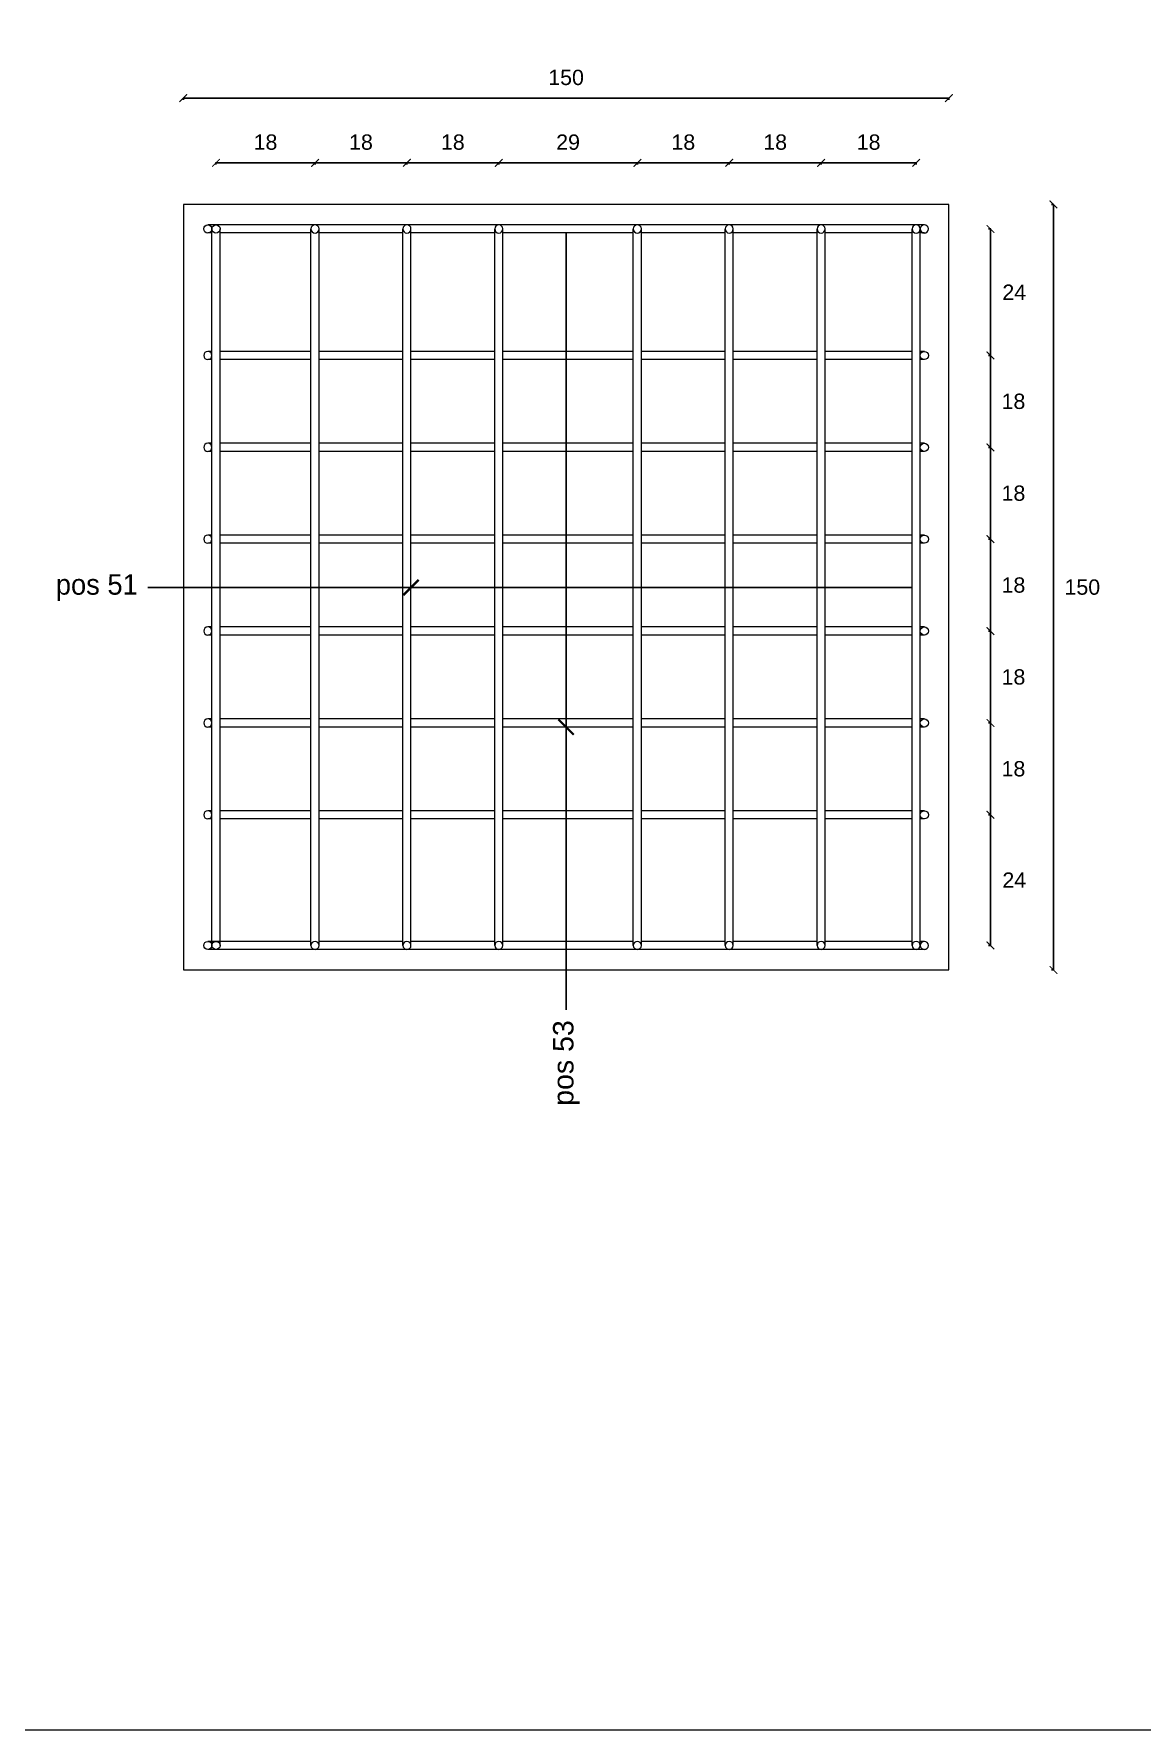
# Model space of a CAD drawing. Header units: millimetres. Extents: x 1415 to 3549, y 2194 to 4677.
# Drawn here: x 1762.135 to 1764.306, y 2331.246 to 2334.57 of the extents above; entities that cross this region are included whole.
import ezdxf
from ezdxf import colors
from ezdxf.entities.mleader import LeaderData, LeaderLine
from ezdxf.math import Vec2, Vec3

# ---------------------------------------------------------------- set-up
doc = ezdxf.new("R2010")
doc.units = ezdxf.units.MM
doc.layers.get('0').update_dxf_attribs({"plot": 0})
for name, color, linetype, lineweight in [('armature longitudinali', 5, 'Continuous', 9), ('Layer4', 7, 'Continuous', 15), ('quote', 252, 'Continuous', 5)]:
    doc.layers.add(name, color=color, linetype=linetype, lineweight=lineweight)
doc.styles.get("Standard").update_dxf_attribs({"font": 'arial.ttf'})
doc.dimstyles.new('quote c.a 1 sezione setti', dxfattribs={"dimtxt": 0.03, "dimasz": 0.015, "dimexe": 0.0005, "dimexo": 0.0015, "dimgap": 0.025, "dimtad": 2, "dimtih": 1, "dimtoh": 1, "dimdec": 0, "dimlfac": 100, "dimzin": 0, "dimdsep": 46, "dimtxsty": 'Standard', "dimblk": 'ARCHTICK', "dimcen": 0, "dimclre": 252, "dimadec": 0, "dimazin": 2, "dimtfac": 1, "dimtdec": 0, "dimtofl": 0, "dimtmove": 0, "dimatfit": 3, "dimfxl": 0.0035, "dimfxlon": 1, "dimtolj": 1, "dimtzin": 0, "dimarcsym": 0})

# ---------------------------------------------------------------- blocks, each defined once
blk = doc.blocks.new('*U159')
at = {"layer": 'armature longitudinali'}
blk.add_circle((0, 0), 0.008, dxfattribs=at)
blk = doc.blocks.new('*U160')
at = {"layer": 'Layer4', "color": 0, "linetype": 'ByBlock', "lineweight": -2, "transparency": 16777216}
blk.add_blockref('*U159', (0, 0), dxfattribs=at)
blk = doc.blocks.new('*U157')
at = {"layer": 'armature longitudinali'}
blk.add_circle((0, 0), 0.008, dxfattribs=at)
blk = doc.blocks.new('*U158')
at = {"layer": 'Layer4', "color": 0, "linetype": 'ByBlock', "lineweight": -2, "transparency": 16777216}
blk.add_blockref('*U157', (0, 0), dxfattribs=at)
blk = doc.blocks.new('*U163')
at = {"layer": 'armature longitudinali'}
blk.add_circle((0, 0), 0.008, dxfattribs=at)
blk = doc.blocks.new('*U164')
at = {"layer": 'Layer4', "color": 0, "linetype": 'ByBlock', "lineweight": -2, "transparency": 16777216}
blk.add_blockref('*U163', (0, 0), dxfattribs=at)
blk = doc.blocks.new('*U161')
at = {"layer": 'armature longitudinali'}
blk.add_circle((0, 0), 0.008, dxfattribs=at)
blk = doc.blocks.new('*U162')
at = {"layer": 'Layer4', "color": 0, "linetype": 'ByBlock', "lineweight": -2, "transparency": 16777216}
blk.add_blockref('*U161', (0, 0), dxfattribs=at)
blk = doc.blocks.new('*U165')
at = {"layer": 'armature longitudinali'}
blk.add_circle((0, 0), 0.008, dxfattribs=at)
blk = doc.blocks.new('*U166')
at = {"layer": 'Layer4', "color": 0, "linetype": 'ByBlock', "lineweight": -2, "transparency": 16777216}
for p in [(0, 0), (0.18, 0), (0.36, 0), (0.54, 0), (0.72, 0), (0.9, 0)]:
    blk.add_blockref('*U165', p, dxfattribs=at)
blk = doc.blocks.new('*U167')
at = {"layer": 'armature longitudinali'}
blk.add_circle((0, 0), 0.008, dxfattribs=at)
blk = doc.blocks.new('*U168')
at = {"layer": 'Layer4', "color": 0, "linetype": 'ByBlock', "lineweight": -2, "transparency": 16777216}
blk.add_blockref('*U167', (0, 0), dxfattribs=at)
blk = doc.blocks.new('*U169')
at = {"layer": 'armature longitudinali'}
blk.add_circle((0, 0), 0.008, dxfattribs=at)
blk = doc.blocks.new('*U170')
at = {"layer": 'Layer4', "color": 0, "linetype": 'ByBlock', "lineweight": -2, "transparency": 16777216}
blk.add_blockref('*U169', (0, 0), dxfattribs=at)
blk = doc.blocks.new('*U171')
at = {"layer": 'armature longitudinali'}
blk.add_circle((0, 0), 0.008, dxfattribs=at)
blk = doc.blocks.new('*U172')
at = {"layer": 'Layer4', "color": 0, "linetype": 'ByBlock', "lineweight": -2, "transparency": 16777216}
for p in [(0, 0), (0.18, 0), (0.36, 0), (0.54, 0), (0.72, 0), (0.9, 0)]:
    blk.add_blockref('*U171', p, dxfattribs=at)
blk = doc.blocks.new('*U173')
at = {"layer": 'armature longitudinali'}
blk.add_circle((0, 0), 0.008, dxfattribs=at)
blk = doc.blocks.new('*U174')
at = {"layer": 'Layer4', "color": 0, "linetype": 'ByBlock', "lineweight": -2, "transparency": 16777216}
blk.add_blockref('*U173', (0, 0), dxfattribs=at)
blk = doc.blocks.new('*U175')
at = {"layer": 'armature longitudinali'}
blk.add_circle((0, 0), 0.008, dxfattribs=at)
blk = doc.blocks.new('*U176')
at = {"layer": 'Layer4', "color": 0, "linetype": 'ByBlock', "lineweight": -2, "transparency": 16777216}
blk.add_blockref('*U175', (0, 0), dxfattribs=at)
blk = doc.blocks.new('_ArchTick')
at = {"color": 0, "linetype": 'ByBlock', "const_width": 0.15}
blk.add_lwpolyline([(-0.5, -0.5), (0.5, 0.5)], dxfattribs=at)
blk = doc.blocks.new('*D180')
at = {"layer": 'Defpoints', "color": 0, "transparency": 16777216}
for p in [(1762.6858, 2334.3171), (1762.4917, 2334.1876), (1762.6858, 2334.1876)]:
    blk.add_point(p, dxfattribs=at)
at = {"layer": 'quote', "color": 252, "lineweight": -2, "transparency": 16777216}
for p, q in [((1762.4917, 2334.3136), (1762.4917, 2334.3176)), ((1762.6858, 2334.3136), (1762.6858, 2334.3176))]:
    blk.add_line(p, q, dxfattribs=at)
at = {"layer": 'quote', "color": 0, "linetype": 'Continuous', "lineweight": -2, "transparency": 16777216}
blk.add_line((1762.4917, 2334.3171), (1762.6858, 2334.3171), dxfattribs=at)
at = {"layer": 'quote', "color": 0, "lineweight": -2, "transparency": 16777216, "xscale": 0.015, "yscale": 0.015, "zscale": 0.015, "rotation": 180}
blk.add_blockref('_ArchTick', (1762.4917, 2334.3171), dxfattribs=at)
at = {"layer": 'quote', "color": 0, "lineweight": -2, "transparency": 16777216, "xscale": 0.015, "yscale": 0.015, "zscale": 0.015}
blk.add_blockref('_ArchTick', (1762.6858, 2334.3171), dxfattribs=at)
at = {"layer": 'quote', "color": 0, "transparency": 16777216, "insert": (1762.5887, 2334.3575), "char_height": 0.03, "attachment_point": 5}
blk.add_mtext('\\A1;18', dxfattribs=at)
blk = doc.blocks.new('*D181')
at = {"layer": 'Defpoints', "color": 0, "transparency": 16777216}
for p in [(1762.8658, 2334.3171), (1762.6858, 2334.1876), (1762.8658, 2334.1876)]:
    blk.add_point(p, dxfattribs=at)
at = {"layer": 'quote', "color": 252, "lineweight": -2, "transparency": 16777216}
for p, q in [((1762.6858, 2334.3136), (1762.6858, 2334.3176)), ((1762.8658, 2334.3136), (1762.8658, 2334.3176))]:
    blk.add_line(p, q, dxfattribs=at)
at = {"layer": 'quote', "color": 0, "linetype": 'Continuous', "lineweight": -2, "transparency": 16777216}
blk.add_line((1762.6858, 2334.3171), (1762.8658, 2334.3171), dxfattribs=at)
at = {"layer": 'quote', "color": 0, "lineweight": -2, "transparency": 16777216, "xscale": 0.015, "yscale": 0.015, "zscale": 0.015, "rotation": 180}
blk.add_blockref('_ArchTick', (1762.6858, 2334.3171), dxfattribs=at)
at = {"layer": 'quote', "color": 0, "lineweight": -2, "transparency": 16777216, "xscale": 0.015, "yscale": 0.015, "zscale": 0.015}
blk.add_blockref('_ArchTick', (1762.8658, 2334.3171), dxfattribs=at)
at = {"layer": 'quote', "color": 0, "transparency": 16777216, "insert": (1762.7758, 2334.3575), "char_height": 0.03, "attachment_point": 5}
blk.add_mtext('\\A1;18', dxfattribs=at)
blk = doc.blocks.new('*D182')
at = {"layer": 'Defpoints', "color": 0, "transparency": 16777216}
for p in [(1763.0458, 2334.3171), (1762.8658, 2334.1876), (1763.0458, 2334.1876)]:
    blk.add_point(p, dxfattribs=at)
at = {"layer": 'quote', "color": 252, "lineweight": -2, "transparency": 16777216}
for p, q in [((1762.8658, 2334.3136), (1762.8658, 2334.3176)), ((1763.0458, 2334.3136), (1763.0458, 2334.3176))]:
    blk.add_line(p, q, dxfattribs=at)
at = {"layer": 'quote', "color": 0, "linetype": 'Continuous', "lineweight": -2, "transparency": 16777216}
blk.add_line((1762.8658, 2334.3171), (1763.0458, 2334.3171), dxfattribs=at)
at = {"layer": 'quote', "color": 0, "lineweight": -2, "transparency": 16777216, "xscale": 0.015, "yscale": 0.015, "zscale": 0.015, "rotation": 180}
blk.add_blockref('_ArchTick', (1762.8658, 2334.3171), dxfattribs=at)
at = {"layer": 'quote', "color": 0, "lineweight": -2, "transparency": 16777216, "xscale": 0.015, "yscale": 0.015, "zscale": 0.015}
blk.add_blockref('_ArchTick', (1763.0458, 2334.3171), dxfattribs=at)
at = {"layer": 'quote', "color": 0, "transparency": 16777216, "insert": (1762.9558, 2334.3575), "char_height": 0.03, "attachment_point": 5}
blk.add_mtext('\\A1;18', dxfattribs=at)
blk = doc.blocks.new('*D183')
at = {"layer": 'Defpoints', "color": 0, "transparency": 16777216}
for p in [(1763.4974, 2334.3171), (1763.3174, 2334.1876), (1763.4974, 2334.1876)]:
    blk.add_point(p, dxfattribs=at)
at = {"layer": 'quote', "color": 252, "lineweight": -2, "transparency": 16777216}
for p, q in [((1763.3174, 2334.3136), (1763.3174, 2334.3176)), ((1763.4974, 2334.3136), (1763.4974, 2334.3176))]:
    blk.add_line(p, q, dxfattribs=at)
at = {"layer": 'quote', "color": 0, "linetype": 'Continuous', "lineweight": -2, "transparency": 16777216}
blk.add_line((1763.3174, 2334.3171), (1763.4974, 2334.3171), dxfattribs=at)
at = {"layer": 'quote', "color": 0, "lineweight": -2, "transparency": 16777216, "xscale": 0.015, "yscale": 0.015, "zscale": 0.015, "rotation": 180}
blk.add_blockref('_ArchTick', (1763.3174, 2334.3171), dxfattribs=at)
at = {"layer": 'quote', "color": 0, "lineweight": -2, "transparency": 16777216, "xscale": 0.015, "yscale": 0.015, "zscale": 0.015}
blk.add_blockref('_ArchTick', (1763.4974, 2334.3171), dxfattribs=at)
at = {"layer": 'quote', "color": 0, "transparency": 16777216, "insert": (1763.4074, 2334.3575), "char_height": 0.03, "attachment_point": 5}
blk.add_mtext('\\A1;18', dxfattribs=at)
blk = doc.blocks.new('*D184')
at = {"layer": 'Defpoints', "color": 0, "transparency": 16777216}
for p in [(1763.8637, 2334.3171), (1763.6774, 2334.1876), (1763.8637, 2334.1876)]:
    blk.add_point(p, dxfattribs=at)
at = {"layer": 'quote', "color": 252, "lineweight": -2, "transparency": 16777216}
for p, q in [((1763.6774, 2334.3136), (1763.6774, 2334.3176)), ((1763.8637, 2334.3136), (1763.8637, 2334.3176))]:
    blk.add_line(p, q, dxfattribs=at)
at = {"layer": 'quote', "color": 0, "linetype": 'Continuous', "lineweight": -2, "transparency": 16777216}
blk.add_line((1763.6774, 2334.3171), (1763.8637, 2334.3171), dxfattribs=at)
at = {"layer": 'quote', "color": 0, "lineweight": -2, "transparency": 16777216, "xscale": 0.015, "yscale": 0.015, "zscale": 0.015, "rotation": 180}
blk.add_blockref('_ArchTick', (1763.6774, 2334.3171), dxfattribs=at)
at = {"layer": 'quote', "color": 0, "lineweight": -2, "transparency": 16777216, "xscale": 0.015, "yscale": 0.015, "zscale": 0.015}
blk.add_blockref('_ArchTick', (1763.8637, 2334.3171), dxfattribs=at)
at = {"layer": 'quote', "color": 0, "transparency": 16777216, "insert": (1763.7705, 2334.3575), "char_height": 0.03, "attachment_point": 5}
blk.add_mtext('\\A1;18', dxfattribs=at)
blk = doc.blocks.new('*D185')
at = {"layer": 'Defpoints', "color": 0, "transparency": 16777216}
for p in [(1763.3174, 2334.3171), (1763.0458, 2334.1876), (1763.3174, 2334.1876)]:
    blk.add_point(p, dxfattribs=at)
at = {"layer": 'quote', "color": 252, "lineweight": -2, "transparency": 16777216}
for p, q in [((1763.0458, 2334.3136), (1763.0458, 2334.3176)), ((1763.3174, 2334.3136), (1763.3174, 2334.3176))]:
    blk.add_line(p, q, dxfattribs=at)
at = {"layer": 'quote', "color": 0, "linetype": 'Continuous', "lineweight": -2, "transparency": 16777216}
blk.add_line((1763.0458, 2334.3171), (1763.3174, 2334.3171), dxfattribs=at)
at = {"layer": 'quote', "color": 0, "lineweight": -2, "transparency": 16777216, "xscale": 0.015, "yscale": 0.015, "zscale": 0.015, "rotation": 180}
blk.add_blockref('_ArchTick', (1763.0458, 2334.3171), dxfattribs=at)
at = {"layer": 'quote', "color": 0, "lineweight": -2, "transparency": 16777216, "xscale": 0.015, "yscale": 0.015, "zscale": 0.015}
blk.add_blockref('_ArchTick', (1763.3174, 2334.3171), dxfattribs=at)
at = {"layer": 'quote', "color": 0, "transparency": 16777216, "insert": (1763.1816, 2334.3575), "char_height": 0.03, "attachment_point": 5}
blk.add_mtext('\\A1;29', dxfattribs=at)
blk = doc.blocks.new('*D186')
at = {"layer": 'Defpoints', "color": 0, "transparency": 16777216}
for p in [(1763.6774, 2334.3171), (1763.4974, 2334.1876), (1763.6774, 2334.1876)]:
    blk.add_point(p, dxfattribs=at)
at = {"layer": 'quote', "color": 252, "lineweight": -2, "transparency": 16777216}
for p, q in [((1763.4974, 2334.3136), (1763.4974, 2334.3176)), ((1763.6774, 2334.3136), (1763.6774, 2334.3176))]:
    blk.add_line(p, q, dxfattribs=at)
at = {"layer": 'quote', "color": 0, "linetype": 'Continuous', "lineweight": -2, "transparency": 16777216}
blk.add_line((1763.4974, 2334.3171), (1763.6774, 2334.3171), dxfattribs=at)
at = {"layer": 'quote', "color": 0, "lineweight": -2, "transparency": 16777216, "xscale": 0.015, "yscale": 0.015, "zscale": 0.015, "rotation": 180}
blk.add_blockref('_ArchTick', (1763.4974, 2334.3171), dxfattribs=at)
at = {"layer": 'quote', "color": 0, "lineweight": -2, "transparency": 16777216, "xscale": 0.015, "yscale": 0.015, "zscale": 0.015}
blk.add_blockref('_ArchTick', (1763.6774, 2334.3171), dxfattribs=at)
at = {"layer": 'quote', "color": 0, "transparency": 16777216, "insert": (1763.5874, 2334.3575), "char_height": 0.03, "attachment_point": 5}
blk.add_mtext('\\A1;18', dxfattribs=at)
blk = doc.blocks.new('*D194')
at = {"layer": 'Defpoints', "color": 0, "transparency": 16777216}
for p in [(1763.9277, 2334.2356), (1763.9277, 2332.7356), (1764.1327, 2332.7356)]:
    blk.add_point(p, dxfattribs=at)
at = {"layer": 'quote', "color": 252, "lineweight": -2, "transparency": 16777216}
for p, q in [((1764.1292, 2334.2356), (1764.1332, 2334.2356)), ((1764.1292, 2332.7356), (1764.1332, 2332.7356))]:
    blk.add_line(p, q, dxfattribs=at)
at = {"layer": 'quote', "color": 0, "linetype": 'Continuous', "lineweight": -2, "transparency": 16777216}
blk.add_line((1764.1327, 2334.2356), (1764.1327, 2332.7356), dxfattribs=at)
at = {"layer": 'quote', "color": 0, "lineweight": -2, "transparency": 16777216, "xscale": 0.015, "yscale": 0.015, "zscale": 0.015}
for p, rotation in [((1764.1327, 2334.2356), 90), ((1764.1327, 2332.7356), 270)]:
    blk.add_blockref('_ArchTick', p, dxfattribs=dict(at, rotation=rotation))
at = {"layer": 'quote', "color": 0, "transparency": 16777216, "insert": (1764.1893, 2333.4856), "char_height": 0.03, "attachment_point": 5}
blk.add_mtext('\\A1;150', dxfattribs=at)
blk = doc.blocks.new('*D195')
at = {"layer": 'Defpoints', "color": 0, "transparency": 16777216}
for p in [(1763.9277, 2334.444), (1762.4277, 2332.7356), (1763.9277, 2332.7356)]:
    blk.add_point(p, dxfattribs=at)
at = {"layer": 'quote', "color": 252, "lineweight": -2, "transparency": 16777216}
for p, q in [((1762.4277, 2334.4405), (1762.4277, 2334.4445)), ((1763.9277, 2334.4405), (1763.9277, 2334.4445))]:
    blk.add_line(p, q, dxfattribs=at)
at = {"layer": 'quote', "color": 0, "linetype": 'Continuous', "lineweight": -2, "transparency": 16777216}
blk.add_line((1762.4277, 2334.444), (1763.9277, 2334.444), dxfattribs=at)
at = {"layer": 'quote', "color": 0, "lineweight": -2, "transparency": 16777216, "xscale": 0.015, "yscale": 0.015, "zscale": 0.015, "rotation": 180}
blk.add_blockref('_ArchTick', (1762.4277, 2334.444), dxfattribs=at)
at = {"layer": 'quote', "color": 0, "lineweight": -2, "transparency": 16777216, "xscale": 0.015, "yscale": 0.015, "zscale": 0.015}
blk.add_blockref('_ArchTick', (1763.9277, 2334.444), dxfattribs=at)
at = {"layer": 'quote', "color": 0, "transparency": 16777216, "insert": (1763.1777, 2334.4843), "char_height": 0.03, "attachment_point": 5}
blk.add_mtext('\\A1;150', dxfattribs=at)
blk = doc.blocks.new('*U1028')
at = {"layer": 'armature longitudinali'}
blk.add_circle((0, 0), 0.008, dxfattribs=at)
blk = doc.blocks.new('*U1029')
at = {"layer": 'Layer4', "color": 0, "linetype": 'ByBlock', "lineweight": -2, "transparency": 16777216}
blk.add_blockref('*U1028', (0, 0), dxfattribs=at)
blk = doc.blocks.new('*U1030')
at = {"layer": 'armature longitudinali'}
blk.add_circle((0, 0), 0.008, dxfattribs=at)
blk = doc.blocks.new('*U1031')
at = {"layer": 'Layer4', "color": 0, "linetype": 'ByBlock', "lineweight": -2, "transparency": 16777216}
blk.add_blockref('*U1030', (0, 0), dxfattribs=at)
blk = doc.blocks.new('*U1032')
at = {"layer": 'armature longitudinali'}
blk.add_circle((0, 0), 0.008, dxfattribs=at)
blk = doc.blocks.new('*U1033')
at = {"layer": 'Layer4', "color": 0, "linetype": 'ByBlock', "lineweight": -2, "transparency": 16777216}
blk.add_blockref('*U1032', (0, 0), dxfattribs=at)
blk = doc.blocks.new('*U1034')
at = {"layer": 'armature longitudinali'}
blk.add_circle((0, 0), 0.008, dxfattribs=at)
blk = doc.blocks.new('*U1035')
at = {"layer": 'Layer4', "color": 0, "linetype": 'ByBlock', "lineweight": -2, "transparency": 16777216}
blk.add_blockref('*U1034', (0, 0), dxfattribs=at)
blk = doc.blocks.new('*U1036')
at = {"layer": 'armature longitudinali'}
blk.add_circle((0, 0), 0.008, dxfattribs=at)
blk = doc.blocks.new('*U1037')
at = {"layer": 'Layer4', "color": 0, "linetype": 'ByBlock', "lineweight": -2, "transparency": 16777216}
blk.add_blockref('*U1036', (0, 0), dxfattribs=at)
blk = doc.blocks.new('*U1038')
at = {"layer": 'armature longitudinali'}
blk.add_circle((0, 0), 0.008, dxfattribs=at)
blk = doc.blocks.new('*U1039')
at = {"layer": 'Layer4', "color": 0, "linetype": 'ByBlock', "lineweight": -2, "transparency": 16777216}
blk.add_blockref('*U1038', (0, 0), dxfattribs=at)
blk = doc.blocks.new('*U1042')
at = {"layer": 'armature longitudinali'}
blk.add_circle((0, 0), 0.008, dxfattribs=at)
blk = doc.blocks.new('*U1043')
at = {"layer": 'Layer4', "color": 0, "linetype": 'ByBlock', "lineweight": -2, "transparency": 16777216}
blk.add_blockref('*U1042', (0, 0), dxfattribs=at)
blk = doc.blocks.new('*U1040')
at = {"layer": 'armature longitudinali'}
blk.add_circle((0, 0), 0.008, dxfattribs=at)
blk = doc.blocks.new('*U1041')
at = {"layer": 'Layer4', "color": 0, "linetype": 'ByBlock', "lineweight": -2, "transparency": 16777216}
blk.add_blockref('*U1040', (0, 0), dxfattribs=at)
blk = doc.blocks.new('*U1054')
at = {"layer": 'armature longitudinali'}
blk.add_circle((0, 0), 0.008, dxfattribs=at)
blk = doc.blocks.new('*U1055')
at = {"layer": 'Layer4', "color": 0, "linetype": 'ByBlock', "lineweight": -2, "transparency": 16777216}
blk.add_blockref('*U1054', (0, 0), dxfattribs=at)
blk = doc.blocks.new('*U1044')
at = {"layer": 'armature longitudinali'}
blk.add_circle((0, 0), 0.008, dxfattribs=at)
blk = doc.blocks.new('*U1045')
at = {"layer": 'Layer4', "color": 0, "linetype": 'ByBlock', "lineweight": -2, "transparency": 16777216}
blk.add_blockref('*U1044', (0, 0), dxfattribs=at)
blk = doc.blocks.new('*U1046')
at = {"layer": 'armature longitudinali'}
blk.add_circle((0, 0), 0.008, dxfattribs=at)
blk = doc.blocks.new('*U1047')
at = {"layer": 'Layer4', "color": 0, "linetype": 'ByBlock', "lineweight": -2, "transparency": 16777216}
blk.add_blockref('*U1046', (0, 0), dxfattribs=at)
blk = doc.blocks.new('*U1048')
at = {"layer": 'armature longitudinali'}
blk.add_circle((0, 0), 0.008, dxfattribs=at)
blk = doc.blocks.new('*U1049')
at = {"layer": 'Layer4', "color": 0, "linetype": 'ByBlock', "lineweight": -2, "transparency": 16777216}
blk.add_blockref('*U1048', (0, 0), dxfattribs=at)
blk = doc.blocks.new('*U1050')
at = {"layer": 'armature longitudinali'}
blk.add_circle((0, 0), 0.008, dxfattribs=at)
blk = doc.blocks.new('*U1051')
at = {"layer": 'Layer4', "color": 0, "linetype": 'ByBlock', "lineweight": -2, "transparency": 16777216}
blk.add_blockref('*U1050', (0, 0), dxfattribs=at)
blk = doc.blocks.new('*U1052')
at = {"layer": 'armature longitudinali'}
blk.add_circle((0, 0), 0.008, dxfattribs=at)
blk = doc.blocks.new('*U1053')
at = {"layer": 'Layer4', "color": 0, "linetype": 'ByBlock', "lineweight": -2, "transparency": 16777216}
blk.add_blockref('*U1052', (0, 0), dxfattribs=at)
blk = doc.blocks.new('*D1324')
at = {"layer": 'Defpoints', "color": 0, "transparency": 16777216}
for p in [(1763.8797, 2333.0396), (1764.0092, 2333.0396), (1763.8797, 2332.7836)]:
    blk.add_point(p, dxfattribs=at)
at = {"layer": 'quote', "color": 252, "lineweight": -2, "transparency": 16777216}
for p, q in [((1764.0057, 2333.0396), (1764.0097, 2333.0396)), ((1764.0057, 2332.7836), (1764.0097, 2332.7836))]:
    blk.add_line(p, q, dxfattribs=at)
at = {"layer": 'quote', "color": 0, "linetype": 'Continuous', "lineweight": -2, "transparency": 16777216}
blk.add_line((1764.0092, 2332.7836), (1764.0092, 2333.0396), dxfattribs=at)
at = {"layer": 'quote', "color": 0, "lineweight": -2, "transparency": 16777216, "xscale": 0.015, "yscale": 0.015, "zscale": 0.015}
for p, rotation in [((1764.0092, 2333.0396), 90.00015278616551), ((1764.0092, 2332.7836), 270.0001527861655)]:
    blk.add_blockref('_ArchTick', p, dxfattribs=dict(at, rotation=rotation))
at = {"layer": 'quote', "color": 0, "transparency": 16777216, "insert": (1764.0559, 2332.9116), "char_height": 0.03, "attachment_point": 5}
blk.add_mtext('\\A1;24', dxfattribs=at)
blk = doc.blocks.new('*D1325')
at = {"layer": 'Defpoints', "color": 0, "transparency": 16777216}
for p in [(1763.8797, 2333.2196), (1764.0092, 2333.2196), (1763.8797, 2333.0396)]:
    blk.add_point(p, dxfattribs=at)
at = {"layer": 'quote', "color": 252, "lineweight": -2, "transparency": 16777216}
for p, q in [((1764.0057, 2333.2196), (1764.0097, 2333.2196)), ((1764.0057, 2333.0396), (1764.0097, 2333.0396))]:
    blk.add_line(p, q, dxfattribs=at)
at = {"layer": 'quote', "color": 0, "linetype": 'Continuous', "lineweight": -2, "transparency": 16777216}
blk.add_line((1764.0092, 2333.0396), (1764.0092, 2333.2196), dxfattribs=at)
at = {"layer": 'quote', "color": 0, "lineweight": -2, "transparency": 16777216, "xscale": 0.015, "yscale": 0.015, "zscale": 0.015}
for p, rotation in [((1764.0092, 2333.2196), 90.00015278616551), ((1764.0092, 2333.0396), 270.0001527861655)]:
    blk.add_blockref('_ArchTick', p, dxfattribs=dict(at, rotation=rotation))
at = {"layer": 'quote', "color": 0, "transparency": 16777216, "insert": (1764.0543, 2333.1296), "char_height": 0.03, "attachment_point": 5}
blk.add_mtext('\\A1;18', dxfattribs=at)
blk = doc.blocks.new('*D1326')
at = {"layer": 'Defpoints', "color": 0, "transparency": 16777216}
for p in [(1763.8797, 2333.3996), (1764.0092, 2333.3996), (1763.8797, 2333.2196)]:
    blk.add_point(p, dxfattribs=at)
at = {"layer": 'quote', "color": 252, "lineweight": -2, "transparency": 16777216}
for p, q in [((1764.0057, 2333.3996), (1764.0097, 2333.3996)), ((1764.0057, 2333.2196), (1764.0097, 2333.2196))]:
    blk.add_line(p, q, dxfattribs=at)
at = {"layer": 'quote', "color": 0, "linetype": 'Continuous', "lineweight": -2, "transparency": 16777216}
blk.add_line((1764.0092, 2333.2196), (1764.0092, 2333.3996), dxfattribs=at)
at = {"layer": 'quote', "color": 0, "lineweight": -2, "transparency": 16777216, "xscale": 0.015, "yscale": 0.015, "zscale": 0.015}
for p, rotation in [((1764.0092, 2333.3996), 90.00015278616551), ((1764.0092, 2333.2196), 270.0001527861655)]:
    blk.add_blockref('_ArchTick', p, dxfattribs=dict(at, rotation=rotation))
at = {"layer": 'quote', "color": 0, "transparency": 16777216, "insert": (1764.0543, 2333.3096), "char_height": 0.03, "attachment_point": 5}
blk.add_mtext('\\A1;18', dxfattribs=at)
blk = doc.blocks.new('*D1327')
at = {"layer": 'Defpoints', "color": 0, "transparency": 16777216}
for p in [(1763.8797, 2333.7596), (1764.0092, 2333.7596), (1763.8797, 2333.5796)]:
    blk.add_point(p, dxfattribs=at)
at = {"layer": 'quote', "color": 252, "lineweight": -2, "transparency": 16777216}
for p, q in [((1764.0057, 2333.7596), (1764.0097, 2333.7596)), ((1764.0057, 2333.5796), (1764.0097, 2333.5796))]:
    blk.add_line(p, q, dxfattribs=at)
at = {"layer": 'quote', "color": 0, "linetype": 'Continuous', "lineweight": -2, "transparency": 16777216}
blk.add_line((1764.0092, 2333.5796), (1764.0092, 2333.7596), dxfattribs=at)
at = {"layer": 'quote', "color": 0, "lineweight": -2, "transparency": 16777216, "xscale": 0.015, "yscale": 0.015, "zscale": 0.015}
for p, rotation in [((1764.0092, 2333.7596), 90.00015278616551), ((1764.0092, 2333.5796), 270.0001527861655)]:
    blk.add_blockref('_ArchTick', p, dxfattribs=dict(at, rotation=rotation))
at = {"layer": 'quote', "color": 0, "transparency": 16777216, "insert": (1764.0543, 2333.6696), "char_height": 0.03, "attachment_point": 5}
blk.add_mtext('\\A1;18', dxfattribs=at)
blk = doc.blocks.new('*D1328')
at = {"layer": 'Defpoints', "color": 0, "transparency": 16777216}
for p in [(1763.8797, 2334.1876), (1764.0092, 2334.1876), (1763.8797, 2333.9396)]:
    blk.add_point(p, dxfattribs=at)
at = {"layer": 'quote', "color": 252, "lineweight": -2, "transparency": 16777216}
for p, q in [((1764.0057, 2334.1876), (1764.0097, 2334.1876)), ((1764.0057, 2333.9396), (1764.0097, 2333.9396))]:
    blk.add_line(p, q, dxfattribs=at)
at = {"layer": 'quote', "color": 0, "linetype": 'Continuous', "lineweight": -2, "transparency": 16777216}
blk.add_line((1764.0092, 2333.9396), (1764.0092, 2334.1876), dxfattribs=at)
at = {"layer": 'quote', "color": 0, "lineweight": -2, "transparency": 16777216, "xscale": 0.015, "yscale": 0.015, "zscale": 0.015}
for p, rotation in [((1764.0092, 2334.1876), 90.00015278616551), ((1764.0092, 2333.9396), 270.0001527861655)]:
    blk.add_blockref('_ArchTick', p, dxfattribs=dict(at, rotation=rotation))
at = {"layer": 'quote', "color": 0, "transparency": 16777216, "insert": (1764.0559, 2334.0636), "char_height": 0.03, "attachment_point": 5}
blk.add_mtext('\\A1;24', dxfattribs=at)
blk = doc.blocks.new('*D1329')
at = {"layer": 'Defpoints', "color": 0, "transparency": 16777216}
for p in [(1763.8797, 2333.5796), (1764.0092, 2333.5796), (1763.8797, 2333.3996)]:
    blk.add_point(p, dxfattribs=at)
at = {"layer": 'quote', "color": 252, "lineweight": -2, "transparency": 16777216}
for p, q in [((1764.0057, 2333.5796), (1764.0097, 2333.5796)), ((1764.0057, 2333.3996), (1764.0097, 2333.3996))]:
    blk.add_line(p, q, dxfattribs=at)
at = {"layer": 'quote', "color": 0, "linetype": 'Continuous', "lineweight": -2, "transparency": 16777216}
blk.add_line((1764.0092, 2333.3996), (1764.0092, 2333.5796), dxfattribs=at)
at = {"layer": 'quote', "color": 0, "lineweight": -2, "transparency": 16777216, "xscale": 0.015, "yscale": 0.015, "zscale": 0.015}
for p, rotation in [((1764.0092, 2333.5796), 90.00015278616551), ((1764.0092, 2333.3996), 270.0001527861655)]:
    blk.add_blockref('_ArchTick', p, dxfattribs=dict(at, rotation=rotation))
at = {"layer": 'quote', "color": 0, "transparency": 16777216, "insert": (1764.0543, 2333.4896), "char_height": 0.03, "attachment_point": 5}
blk.add_mtext('\\A1;18', dxfattribs=at)
blk = doc.blocks.new('*D1330')
at = {"layer": 'Defpoints', "color": 0, "transparency": 16777216}
for p in [(1763.8797, 2333.9396), (1764.0092, 2333.9396), (1763.8797, 2333.7596)]:
    blk.add_point(p, dxfattribs=at)
at = {"layer": 'quote', "color": 252, "lineweight": -2, "transparency": 16777216}
for p, q in [((1764.0057, 2333.9396), (1764.0097, 2333.9396)), ((1764.0057, 2333.7596), (1764.0097, 2333.7596))]:
    blk.add_line(p, q, dxfattribs=at)
at = {"layer": 'quote', "color": 0, "linetype": 'Continuous', "lineweight": -2, "transparency": 16777216}
blk.add_line((1764.0092, 2333.7596), (1764.0092, 2333.9396), dxfattribs=at)
at = {"layer": 'quote', "color": 0, "lineweight": -2, "transparency": 16777216, "xscale": 0.015, "yscale": 0.015, "zscale": 0.015}
for p, rotation in [((1764.0092, 2333.9396), 90.00015278616551), ((1764.0092, 2333.7596), 270.0001527861655)]:
    blk.add_blockref('_ArchTick', p, dxfattribs=dict(at, rotation=rotation))
at = {"layer": 'quote', "color": 0, "transparency": 16777216, "insert": (1764.0543, 2333.8496), "char_height": 0.03, "attachment_point": 5}
blk.add_mtext('\\A1;18', dxfattribs=at)

msp = doc.modelspace()

# ---------------------------------------------------------------- linework, layer by layer
at = {"layer": 'armature longitudinali'}
for points in [[(1763.8797, 2334.1956), (1762.4757, 2334.1956)], [(1762.4837, 2334.1797), (1762.4759, 2334.1797)], [(1762.4837, 2332.7834), (1762.4837, 2334.1874)], [(1762.4997, 2332.7836), (1762.4997, 2334.1876)], [(1762.6778, 2334.1797), (1762.4997, 2334.1797)], [(1762.6778, 2332.7834), (1762.6778, 2334.1874)], [(1762.6938, 2332.7836), (1762.6938, 2334.1876)], [(1762.8578, 2334.1797), (1762.6938, 2334.1797)], [(1762.8578, 2332.7834), (1762.8578, 2334.1874)], [(1762.8738, 2332.7836), (1762.8738, 2334.1876)], [(1763.0378, 2334.1797), (1762.8738, 2334.1797)], [(1763.0378, 2332.7834), (1763.0378, 2334.1874)], [(1763.0538, 2332.7836), (1763.0538, 2334.1876)], [(1763.3094, 2334.1797), (1763.0538, 2334.1797)], [(1763.3094, 2332.7834), (1763.3094, 2334.1874)], [(1763.3254, 2332.7836), (1763.3254, 2334.1876)], [(1763.4894, 2334.1797), (1763.3254, 2334.1797)], [(1763.4894, 2332.7834), (1763.4894, 2334.1874)], [(1763.5054, 2332.7836), (1763.5054, 2334.1876)], [(1763.6694, 2334.1797), (1763.5054, 2334.1797)], [(1763.6694, 2332.7834), (1763.6694, 2334.1874)], [(1763.6854, 2332.7836), (1763.6854, 2334.1876)], [(1763.8557, 2334.1797), (1763.6854, 2334.1797)], [(1763.8557, 2332.7836), (1763.8557, 2334.1874)], [(1763.8717, 2332.7836), (1763.8717, 2334.1876)], [(1763.8799, 2334.1797), (1763.8717, 2334.1797)], [(1762.4837, 2333.9316), (1762.4754, 2333.9316)], [(1762.4837, 2333.9476), (1762.4757, 2333.9476)], [(1762.6778, 2333.9476), (1762.4997, 2333.9476)], [(1762.6778, 2333.9316), (1762.4997, 2333.9316)], [(1762.8578, 2333.9476), (1762.6938, 2333.9476)], [(1762.8578, 2333.9316), (1762.6938, 2333.9316)], [(1763.0378, 2333.9476), (1762.8738, 2333.9476)], [(1763.0378, 2333.9316), (1762.8738, 2333.9316)], [(1763.3094, 2333.9476), (1763.0538, 2333.9476)], [(1763.3094, 2333.9316), (1763.0538, 2333.9316)], [(1763.4894, 2333.9476), (1763.3254, 2333.9476)], [(1763.4894, 2333.9316), (1763.3254, 2333.9316)], [(1763.6694, 2333.9476), (1763.5054, 2333.9476)], [(1763.6694, 2333.9316), (1763.5054, 2333.9316)], [(1763.8557, 2333.9476), (1763.6854, 2333.9476)], [(1763.8557, 2333.9316), (1763.6854, 2333.9316)], [(1763.8797, 2333.9476), (1763.8717, 2333.9476)], [(1763.8797, 2333.9316), (1763.8717, 2333.9316)], [(1762.4837, 2333.7676), (1762.4757, 2333.7676)], [(1762.6778, 2333.7676), (1762.4997, 2333.7676)], [(1762.8578, 2333.7676), (1762.6938, 2333.7676)], [(1763.0378, 2333.7676), (1762.8738, 2333.7676)], [(1763.3094, 2333.7676), (1763.0538, 2333.7676)], [(1763.4894, 2333.7676), (1763.3254, 2333.7676)], [(1763.6694, 2333.7676), (1763.5054, 2333.7676)], [(1763.8557, 2333.7676), (1763.6854, 2333.7676)], [(1763.8797, 2333.7676), (1763.8717, 2333.7676)], [(1762.4837, 2333.7516), (1762.4757, 2333.7516)], [(1762.6778, 2333.7516), (1762.4997, 2333.7516)], [(1762.8578, 2333.7516), (1762.6938, 2333.7516)], [(1763.0378, 2333.7516), (1762.8738, 2333.7516)], [(1763.3094, 2333.7516), (1763.0538, 2333.7516)], [(1763.4894, 2333.7516), (1763.3254, 2333.7516)], [(1763.6694, 2333.7516), (1763.5054, 2333.7516)], [(1763.8557, 2333.7516), (1763.6854, 2333.7516)], [(1763.8797, 2333.7516), (1763.8717, 2333.7516)], [(1762.4837, 2333.5716), (1762.4754, 2333.5716)], [(1762.4837, 2333.5876), (1762.4757, 2333.5876)], [(1762.6778, 2333.5876), (1762.4997, 2333.5876)], [(1762.6778, 2333.5716), (1762.4997, 2333.5716)], [(1762.8578, 2333.5876), (1762.6938, 2333.5876)], [(1762.8578, 2333.5716), (1762.6938, 2333.5716)], [(1763.0378, 2333.5876), (1762.8738, 2333.5876)], [(1763.0378, 2333.5716), (1762.8738, 2333.5716)], [(1763.3094, 2333.5876), (1763.0538, 2333.5876)], [(1763.3094, 2333.5716), (1763.0538, 2333.5716)], [(1763.4894, 2333.5876), (1763.3254, 2333.5876)], [(1763.4894, 2333.5716), (1763.3254, 2333.5716)], [(1763.6694, 2333.5876), (1763.5054, 2333.5876)], [(1763.6694, 2333.5716), (1763.5054, 2333.5716)], [(1763.8557, 2333.5876), (1763.6854, 2333.5876)], [(1763.8557, 2333.5716), (1763.6854, 2333.5716)], [(1763.8797, 2333.5876), (1763.8717, 2333.5876)], [(1763.8799, 2333.5716), (1763.8717, 2333.5716)], [(1762.4837, 2333.4076), (1762.4757, 2333.4076)], [(1762.6778, 2333.4076), (1762.4997, 2333.4076)], [(1762.8578, 2333.4076), (1762.6938, 2333.4076)], [(1763.0378, 2333.4076), (1762.8738, 2333.4076)], [(1763.3094, 2333.4076), (1763.0538, 2333.4076)], [(1763.4894, 2333.4076), (1763.3254, 2333.4076)], [(1763.6694, 2333.4076), (1763.5054, 2333.4076)], [(1763.8557, 2333.4076), (1763.6854, 2333.4076)], [(1763.8797, 2333.4076), (1763.8717, 2333.4076)], [(1762.4837, 2333.3916), (1762.4757, 2333.3916)], [(1762.6778, 2333.3916), (1762.4997, 2333.3916)], [(1762.8578, 2333.3916), (1762.6938, 2333.3916)], [(1763.0378, 2333.3916), (1762.8738, 2333.3916)], [(1763.3094, 2333.3916), (1763.0538, 2333.3916)], [(1763.4894, 2333.3916), (1763.3254, 2333.3916)], [(1763.6694, 2333.3916), (1763.5054, 2333.3916)], [(1763.8557, 2333.3916), (1763.6854, 2333.3916)], [(1763.8799, 2333.3916), (1763.8717, 2333.3916)], [(1762.4837, 2333.2276), (1762.4757, 2333.2276)], [(1762.6778, 2333.2276), (1762.4997, 2333.2276)], [(1762.8578, 2333.2276), (1762.6938, 2333.2276)], [(1763.0378, 2333.2276), (1762.8738, 2333.2276)], [(1763.3094, 2333.2276), (1763.0538, 2333.2276)], [(1763.4894, 2333.2276), (1763.3254, 2333.2276)], [(1763.6694, 2333.2276), (1763.5054, 2333.2276)], [(1763.8557, 2333.2276), (1763.6854, 2333.2276)], [(1763.8797, 2333.2276), (1763.8717, 2333.2276)], [(1762.4837, 2333.2116), (1762.4757, 2333.2116)], [(1762.6778, 2333.2116), (1762.4997, 2333.2116)], [(1762.8578, 2333.2116), (1762.6938, 2333.2116)], [(1763.0378, 2333.2116), (1762.8738, 2333.2116)], [(1763.3094, 2333.2116), (1763.0538, 2333.2116)], [(1763.4894, 2333.2116), (1763.3254, 2333.2116)], [(1763.6694, 2333.2116), (1763.5054, 2333.2116)], [(1763.8557, 2333.2116), (1763.6854, 2333.2116)], [(1763.8797, 2333.2116), (1763.8717, 2333.2116)], [(1762.4837, 2333.0476), (1762.4757, 2333.0476)], [(1762.4837, 2333.0316), (1762.4757, 2333.0316)], [(1762.6778, 2333.0476), (1762.4997, 2333.0476)], [(1762.6778, 2333.0316), (1762.4997, 2333.0316)], [(1762.8578, 2333.0476), (1762.6938, 2333.0476)], [(1762.8578, 2333.0316), (1762.6938, 2333.0316)], [(1763.0378, 2333.0476), (1762.8738, 2333.0476)], [(1763.0378, 2333.0316), (1762.8738, 2333.0316)], [(1763.3094, 2333.0476), (1763.0538, 2333.0476)], [(1763.3094, 2333.0316), (1763.0538, 2333.0316)], [(1763.4894, 2333.0476), (1763.3254, 2333.0476)], [(1763.4894, 2333.0316), (1763.3254, 2333.0316)], [(1763.6694, 2333.0476), (1763.5054, 2333.0476)], [(1763.6694, 2333.0316), (1763.5054, 2333.0316)], [(1763.8557, 2333.0476), (1763.6854, 2333.0476)], [(1763.8557, 2333.0316), (1763.6854, 2333.0316)], [(1763.8797, 2333.0476), (1763.8717, 2333.0476)], [(1763.8799, 2333.0316), (1763.8717, 2333.0316)], [(1762.6778, 2332.7916), (1762.4754, 2332.7916)], [(1763.8797, 2332.7756), (1762.4757, 2332.7756)], [(1762.8578, 2332.7916), (1762.6938, 2332.7916)], [(1763.0378, 2332.7916), (1762.8738, 2332.7916)], [(1763.3094, 2332.7916), (1763.0538, 2332.7916)], [(1763.4894, 2332.7916), (1763.3254, 2332.7916)], [(1763.6694, 2332.7916), (1763.5054, 2332.7916)], [(1763.8557, 2332.7916), (1763.6854, 2332.7916)], [(1763.8797, 2332.7916), (1763.8717, 2332.7916)]]:
    msp.add_lwpolyline(points, dxfattribs=at)
at = {"layer": 'Layer4'}
msp.add_lwpolyline([(1758.9064, 2344.3913), (1775.6736, 2344.3913), (1775.6736, 2331.2461), (1758.9064, 2331.2461)], close=True, dxfattribs=at)
msp.add_lwpolyline([(1762.4277, 2332.7356), (1763.9277, 2332.7356), (1763.9277, 2334.2356), (1762.4277, 2334.2356), (1762.4277, 2332.7356)], dxfattribs=at)

# ---------------------------------------------------------------- block references
for name, p in [('*U174', (1762.4757, 2334.1876)), ('*U164', (1762.4917, 2334.1876)), ('*U176', (1762.4757, 2332.7836)), ('*U160', (1762.4917, 2332.7836)), ('*U1043', (1762.4917, 2332.7836))]:
    msp.add_blockref(name, p, dxfattribs=at)
at = {"layer": 'Layer4', "xscale": -1}
for name, p in [('*U1039', (1762.6858, 2334.1876)), ('*U1037', (1762.8658, 2334.1876)), ('*U1035', (1763.0458, 2334.1876)), ('*U1033', (1763.3174, 2334.1876)), ('*U1031', (1763.4974, 2334.1876)), ('*U1029', (1763.6774, 2334.1876)), ('*U162', (1763.8637, 2334.1876)), ('*U168', (1763.8797, 2334.1876)), ('*U1053', (1762.6858, 2332.7836)), ('*U1051', (1762.8658, 2332.7836)), ('*U1049', (1763.0458, 2332.7836)), ('*U1047', (1763.3174, 2332.7836)), ('*U1045', (1763.4974, 2332.7836)), ('*U1055', (1763.6774, 2332.7836)), ('*U158', (1763.8637, 2332.7836)), ('*U1041', (1763.8637, 2332.7836)), ('*U170', (1763.8797, 2332.7836))]:
    msp.add_blockref(name, p, dxfattribs=at)
at = {"layer": 'Layer4', "xscale": -1, "rotation": 270}
msp.add_blockref('*U172', (1762.4757, 2333.0396), dxfattribs=at)
at = {"layer": 'Layer4', "rotation": 90}
msp.add_blockref('*U166', (1763.8797, 2333.0396), dxfattribs=at)

# ---------------------------------------------------------------- dimensions: what is measured, and where the dimension line sits
at = {"layer": 'quote'}
for base, p1, p2, picture, middle in [((1763.9277, 2334.444), (1762.4277, 2332.7356), (1763.9277, 2332.7356), '*D195', (1763.1777, 2334.4843)), ((1762.8658, 2334.3171), (1762.6858, 2334.1876), (1762.8658, 2334.1876), '*D181', (1762.7758, 2334.3575)), ((1763.0458, 2334.3171), (1762.8658, 2334.1876), (1763.0458, 2334.1876), '*D182', (1762.9558, 2334.3575)), ((1763.4974, 2334.3171), (1763.3174, 2334.1876), (1763.4974, 2334.1876), '*D183', (1763.4074, 2334.3575)), ((1763.6774, 2334.3171), (1763.4974, 2334.1876), (1763.6774, 2334.1876), '*D186', (1763.5874, 2334.3575))]:
    dim = msp.add_linear_dim(base=base, p1=p1, p2=p2, dimstyle='quote c.a 1 sezione setti', dxfattribs=at)
    dim.commit()
    dim.dimension.update_dxf_attribs({"geometry": picture, "text_midpoint": middle})
for base, p1, p2, text, picture, middle in [((1762.6858, 2334.3171), (1762.4917, 2334.1876), (1762.6858, 2334.1876), '18', '*D180', (1762.5887, 2334.3575)), ((1763.3174, 2334.3171), (1763.0458, 2334.1876), (1763.3174, 2334.1876), '29', '*D185', (1763.1816, 2334.3575)), ((1763.8637, 2334.3171), (1763.6774, 2334.1876), (1763.8637, 2334.1876), '18', '*D184', (1763.7705, 2334.3575))]:
    dim = msp.add_linear_dim(base=base, p1=p1, p2=p2, text=text, dimstyle='quote c.a 1 sezione setti', dxfattribs=at)
    dim.commit()
    dim.dimension.update_dxf_attribs({"geometry": picture, "text_midpoint": middle})
for base, p1, p2, angle, picture, middle in [((1764.1327, 2332.7356), (1763.9277, 2334.2356), (1763.9277, 2332.7356), 90, '*D194', (1764.1893, 2333.4856)), ((1764.0092, 2333.9396), (1763.8797, 2333.7596), (1763.8797, 2333.9396), 90.0002, '*D1330', (1764.0543, 2333.8496)), ((1764.0092, 2333.7596), (1763.8797, 2333.5796), (1763.8797, 2333.7596), 90.0002, '*D1327', (1764.0543, 2333.6696)), ((1764.0092, 2333.5796), (1763.8797, 2333.3996), (1763.8797, 2333.5796), 90.0002, '*D1329', (1764.0543, 2333.4896)), ((1764.0092, 2333.3996), (1763.8797, 2333.2196), (1763.8797, 2333.3996), 90.0002, '*D1326', (1764.0543, 2333.3096)), ((1764.0092, 2333.2196), (1763.8797, 2333.0396), (1763.8797, 2333.2196), 90.0002, '*D1325', (1764.0543, 2333.1296))]:
    dim = msp.add_linear_dim(base=base, p1=p1, p2=p2, angle=angle, dimstyle='quote c.a 1 sezione setti', dxfattribs=at)
    dim.commit()
    dim.dimension.update_dxf_attribs({"geometry": picture, "text_midpoint": middle})
for base, p1, p2, picture, middle in [((1764.0092, 2334.1876), (1763.8797, 2333.9396), (1763.8797, 2334.1876), '*D1328', (1764.0559, 2334.0636)), ((1764.0092, 2333.0396), (1763.8797, 2332.7836), (1763.8797, 2333.0396), '*D1324', (1764.0559, 2332.9116))]:
    dim = msp.add_linear_dim(base=base, p1=p1, p2=p2, angle=90.0002, text='24', dimstyle='quote c.a 1 sezione setti', dxfattribs=at)
    dim.commit()
    dim.dimension.update_dxf_attribs({"geometry": picture, "text_midpoint": middle})

# ---------------------------------------------------------------- leaders
ml = msp.add_multileader_mtext('Standard', dxfattribs=at)
ml.set_content('pos 53', color=256)
ml.set_leader_properties()
ml.set_arrow_properties(name='ARCHTICK')
ml.build(insert=Vec2(0, 0))
ml.multileader.update_dxf_attribs({"dogleg_length": 0.03, "arrow_head_size": 0.03})
ctx = ml.context
ctx.base_point, ctx.char_height, ctx.arrow_head_size, ctx.landing_gap_size, ctx.plane_origin, ctx.plane_x_axis, ctx.plane_y_axis = Vec3(1763.1777, 2332.4555), 0.04, 0.03, 0.02, Vec3(1763.5375, 2333.0352), Vec3(0, 1), Vec3(-1, 0)
ctx.text_align_type = 2
notes = []
notes.append((ctx, [(1, (1, 1, 0), (1763.1777, 2332.9623), (0, -1), 0.3052, [(7, [(1763.1776, 2333.2116), (1763.1777, 2333.3916), (1763.1777, 2333.0316), (1763.1777, 2332.9623), (1763.1777, 2333.5716), (1763.1777, 2333.7516), (1763.1777, 2333.9316), (1763.1777, 2334.1797), (1763.1777, 2332.7916)], 0, [])])]))
ctx.mtext.insert, ctx.mtext.text_direction, ctx.mtext.rotation, ctx.mtext.alignment, ctx.mtext.flow_direction = Vec3(1763.1521, 2332.6371), Vec3(0, 1), 1.570796, 3, 5
ml = msp.add_multileader_mtext('Standard', dxfattribs=at)
ml.set_content('{\\fBahnschrift Light|b0|i0|c0|p34;pos 51}', color=256)
ml.set_leader_properties()
ml.set_arrow_properties(name='ARCHTICK')
ml.build(insert=Vec2(0, 0))
ml.multileader.update_dxf_attribs({"dogleg_length": 0.03, "arrow_head_size": 0.03})
ctx = ml.context
ctx.base_point, ctx.char_height, ctx.arrow_head_size, ctx.landing_gap_size, ctx.plane_origin = Vec3(1762.1781, 2333.4851), 0.04, 0.03, 0.02, Vec3(1762.4823, 2333.1253)
ctx.text_align_type = 2
notes.append((ctx, [(1, (1, 1, 0), (1762.4277, 2333.4851), (-1, 0), 0.0693, [(8, [(1762.8738, 2333.4851), (1763.0378, 2333.4851), (1762.6938, 2333.4851), (1762.4277, 2333.4851), (1763.3094, 2333.4854), (1763.4894, 2333.4851), (1763.6694, 2333.4854), (1763.8557, 2333.4851), (1762.4277, 2333.4851), (1762.4997, 2333.4851)], 0, [])])]))
ctx.mtext.insert, ctx.mtext.alignment, ctx.mtext.flow_direction = Vec3(1762.3384, 2333.5109), 3, 5
for ctx, leaders in notes:
    for number, flags, end, landing, length, lines in leaders:
        leader = LeaderData()
        leader.index, (leader.has_last_leader_line, leader.has_dogleg_vector, leader.attachment_direction) = number, flags
        leader.last_leader_point, leader.dogleg_vector, leader.dogleg_length = Vec3(end), Vec3(landing), length
        for number, points, colour, breaks in lines:
            line = LeaderLine()
            line.index, line.vertices, line.color, line.breaks = number, Vec3.list(points), colors.encode_raw_color(colour), breaks
            leader.lines.append(line)
        ctx.leaders.append(leader)

doc.saveas('drawing.dxf')
